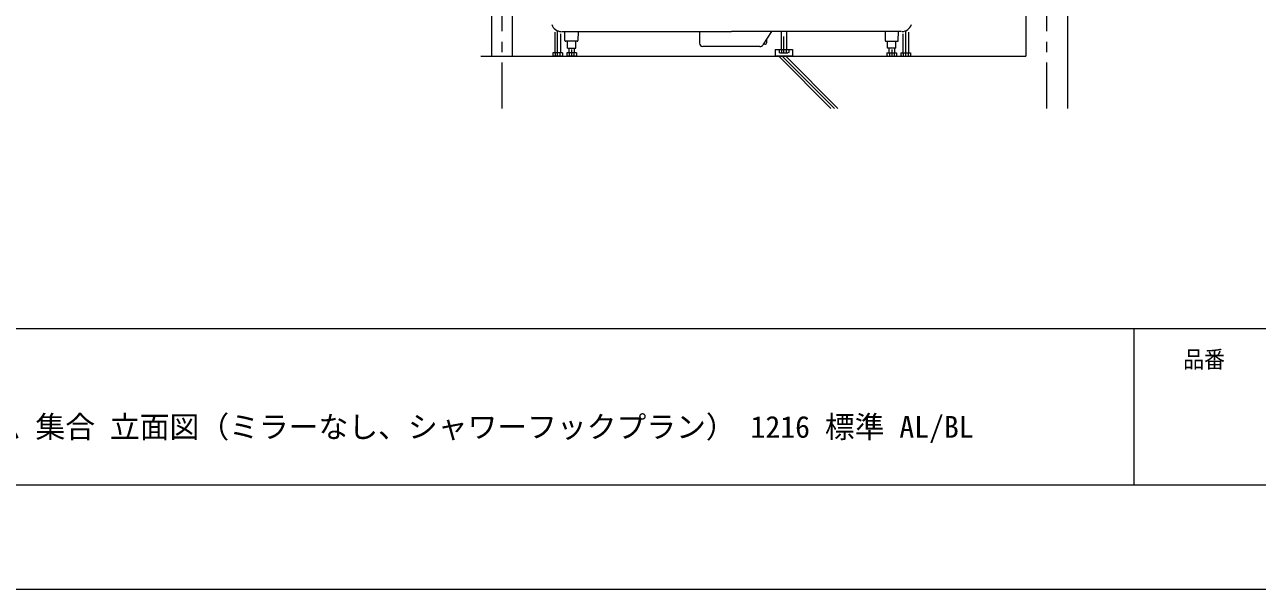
# Model space of a CAD drawing. Units: millimetres on the paper. Extents: x -305 to 305, y -152 to 152.
# Drawn here: x -177.2 to -59.2, y -148.5 to -94.4 of the extents above; entities that cross this region are included whole.
import ezdxf
from ezdxf.enums import TextEntityAlignment as Align

# ---------------------------------------------------------------- set-up
doc = ezdxf.new("R2010")
doc.units = ezdxf.units.MM
doc.linetypes.add('LONG_CHAIN', pattern=[21, 18, -1, 1, -1])
for name, color, linetype, lineweight in [('0-0_0', 7, 'Continuous', 9), ('0-1_VIEW0001', 7, 'Continuous', 9), ('0-3_1図面枠', 7, 'Continuous', 9), ('0-4_図面枠', 3, 'Continuous', 9), ('0-5_DEFPOINTS', 7, 'Continuous', 9)]:
    doc.layers.add(name, color=color, linetype=linetype, lineweight=lineweight)
doc.styles.add('ＭＳ ゴシック', font='')
doc.styles.get('ＭＳ ゴシック').set_extended_font_data('MS Gothic')

msp = doc.modelspace()

# ---------------------------------------------------------------- linework, layer by layer
at = {"layer": '0-0_0'}
msp.add_line((-71.017, -123.498), (-71.017, -138.498), dxfattribs=at)
at = {"layer": '0-1_VIEW0001'}
for p, q in [((-132.518, -14.02), (-132.518, -97.42)), ((-130.518, -14.02), (-130.518, -97.42)), ((-81.35, -14.02), (-81.35, -97.42)), ((-77.35, -14.02), (-77.35, -102.42)), ((-126.451, -95.101), (-126.451, -97.087)), ((-125.918, -95.263), (-125.918, -97.087)), ((-125.79, -95.054), (-109.518, -95.054)), ((-125.475, -95.921), (-125.49, -95.054)), ((-124.219, -95.054), (-124.234, -95.921)), ((-112.607, -95.054), (-112.597, -96.156)), ((-93.246, -95.054), (-109.518, -95.054)), ((-105.697, -95.054), (-106.524, -96.334)), ((-104.785, -95.054), (-104.785, -96.754)), ((-104.251, -95.054), (-104.251, -96.754)), ((-94.817, -95.054), (-94.802, -95.921)), ((-93.561, -95.921), (-93.546, -95.054)), ((-93.118, -95.263), (-93.118, -97.087)), ((-92.585, -95.101), (-92.585, -97.087)), ((-125.342, -95.987), (-125.408, -95.987)), ((-124.921, -95.987), (-125.342, -95.987)), ((-125.251, -96.654), (-125.251, -95.987)), ((-125.118, -96.654), (-125.118, -97.087)), ((-124.788, -95.987), (-124.921, -95.987)), ((-124.368, -95.987), (-124.788, -95.987)), ((-124.585, -96.654), (-124.585, -97.087)), ((-124.301, -95.987), (-124.368, -95.987)), ((-106.803, -96.487), (-112.264, -96.487)), ((-106.335, -96.27), (-106.483, -96.27)), ((-106.151, -96.087), (-106.151, -95.757)), ((-105.351, -96.754), (-105.351, -97.421)), ((-105.351, -96.754), (-103.685, -96.754)), ((-104.98, -96.754), (-104.056, -96.754)), ((-104.98, -96.754), (-104.98, -97.042)), ((-104.749, -96.754), (-104.749, -97.042)), ((-104.287, -96.754), (-104.287, -97.042)), ((-104.056, -96.754), (-104.056, -97.042)), ((-103.685, -96.754), (-103.685, -97.421)), ((-94.735, -95.987), (-94.668, -95.987)), ((-94.668, -95.987), (-94.248, -95.987)), ((-94.585, -96.654), (-94.585, -95.987)), ((-93.785, -96.654), (-94.585, -96.654)), ((-94.451, -96.654), (-94.451, -97.087)), ((-94.248, -95.987), (-94.115, -95.987)), ((-94.115, -95.987), (-93.694, -95.987)), ((-93.918, -96.654), (-93.918, -97.087)), ((-93.785, -96.654), (-93.785, -95.987)), ((-93.694, -95.987), (-93.628, -95.987)), ((-133.519, -97.42), (-81.35, -97.42)), ((-126.647, -97.087), (-126.647, -97.375)), ((-125.723, -97.087), (-126.647, -97.087)), ((-126.647, -97.375), (-126.568, -97.42)), ((-125.798, -97.42), (-126.565, -97.42)), ((-126.416, -97.087), (-126.416, -97.375)), ((-125.954, -97.087), (-125.954, -97.375)), ((-125.801, -97.42), (-125.723, -97.375)), ((-125.723, -97.087), (-125.723, -97.375)), ((-125.313, -97.087), (-125.313, -97.375)), ((-124.389, -97.087), (-125.313, -97.087)), ((-125.313, -97.375), (-125.235, -97.42)), ((-124.465, -97.42), (-125.231, -97.42)), ((-125.082, -97.087), (-125.082, -97.375)), ((-124.62, -97.087), (-124.62, -97.375)), ((-124.468, -97.42), (-124.389, -97.375)), ((-124.389, -97.087), (-124.389, -97.375)), ((-103.685, -97.42), (-105.351, -97.42)), ((-105.008, -97.42), (-100.008, -102.42)), ((-104.901, -97.087), (-104.98, -97.042)), ((-104.901, -97.087), (-104.135, -97.087)), ((-104.675, -97.42), (-99.675, -102.42)), ((-104.342, -97.42), (-99.342, -102.42)), ((-104.056, -97.042), (-104.135, -97.087)), ((-94.647, -97.087), (-93.723, -97.087)), ((-94.647, -97.087), (-94.647, -97.375)), ((-94.568, -97.42), (-94.647, -97.375)), ((-94.571, -97.42), (-93.805, -97.42)), ((-94.416, -97.087), (-94.416, -97.375)), ((-93.954, -97.087), (-93.954, -97.375)), ((-93.723, -97.375), (-93.801, -97.42)), ((-93.723, -97.087), (-93.723, -97.375)), ((-93.313, -97.087), (-92.389, -97.087)), ((-93.313, -97.087), (-93.313, -97.375)), ((-93.235, -97.42), (-93.313, -97.375)), ((-93.238, -97.42), (-92.471, -97.42)), ((-93.082, -97.087), (-93.082, -97.375)), ((-92.62, -97.087), (-92.62, -97.375)), ((-92.389, -97.375), (-92.468, -97.42)), ((-92.389, -97.087), (-92.389, -97.375))]:
    msp.add_line(p, q, dxfattribs=at)
at = {"layer": '0-1_VIEW0001', "linetype": 'LONG_CHAIN'}
for p, q in [((-131.518, -14.02), (-131.518, -102.42)), ((-79.351, -14.02), (-79.351, -102.42)), ((-126.185, -97.457), (-126.185, -95.038)), ((-104.518, -97.124), (-104.518, -95.512)), ((-92.851, -97.457), (-92.851, -95.038)), ((-124.851, -96.773), (-124.851, -97.42)), ((-94.185, -96.773), (-94.185, -97.42))]:
    msp.add_line(p, q, dxfattribs=at)
at = {"layer": '0-1_VIEW0001'}
msp.add_lwpolyline([(-125.251, -96.654), (-124.451, -96.654), (-124.451, -95.987)], dxfattribs=at)
for centre, radius, start, end in [((-125.789, -94.054), 1, 199.50245, 267.06013), ((-93.247, -94.054), 1, 272.93987, 340.49755), ((-125.408, -95.92), 0.0667, 181, 270), ((-124.301, -95.92), 0.0667, 270, 359), ((-112.264, -96.154), 0.333, 180.5, 270), ((-106.804, -96.154), 0.333, 270, 327.14694), ((-106.335, -96.087), 0.183, 270, 0), ((-94.735, -95.92), 0.0667, 181, 270), ((-93.628, -95.92), 0.0667, 270, 359), ((-126.574, -97.12), 0.3, 271.20516, 301.93849), ((-126.185, -96.809), 0.611, 247.78221, 292.21882), ((-125.795, -97.12), 0.3, 238.06151, 268.79484), ((-125.241, -97.12), 0.3, 271.20516, 301.93849), ((-124.851, -96.809), 0.611, 247.78221, 292.21882), ((-124.462, -97.12), 0.3, 238.06151, 268.79484), ((-104.908, -96.787), 0.3, 271.20516, 301.93849), ((-104.518, -96.476), 0.611, 247.78118, 292.2178), ((-104.128, -96.787), 0.3, 238.06151, 268.79485), ((-94.574, -97.12), 0.3, 271.20516, 301.93849), ((-94.185, -96.809), 0.611, 247.78118, 292.2178), ((-93.795, -97.12), 0.3, 238.06151, 268.79485), ((-93.241, -97.12), 0.3, 271.20516, 301.93849), ((-92.851, -96.809), 0.611, 247.78118, 292.2178), ((-92.462, -97.12), 0.3, 238.06151, 268.79485)]:
    msp.add_arc(centre, radius, start, end, dxfattribs=at)
at = {"layer": '0-4_図面枠'}
msp.add_line((-291.017, -123.498), (108.983, -123.498), dxfattribs=at)
msp.add_lwpolyline([(-291.017, -138.498), (108.983, -138.498), (108.983, 138.502), (-291.017, 138.502)], close=True, dxfattribs=at)
at = {"layer": '0-5_DEFPOINTS'}
msp.add_line((118.983, -148.498), (-301.017, -148.498), dxfattribs=at)

# ---------------------------------------------------------------- texts
at = {"layer": '0-3_1図面枠', "style": 'ＭＳ ゴシック', "width": 0.9}
msp.add_text('品番', height=1.628, dxfattribs=at).set_placement((-66.276, -127.759), align=Align.BOTTOM_LEFT)
at = {"layer": '0-3_1図面枠', "style": 'ＭＳ ゴシック'}
msp.add_text('ノウム 集合 立面図（ミラーなし、シャワーフックプラン） 1216 標準 AL/BL', height=2.092, dxfattribs=at).set_placement((-186.165, -134.602), align=Align.BOTTOM_LEFT)

doc.saveas('drawing.dxf')
